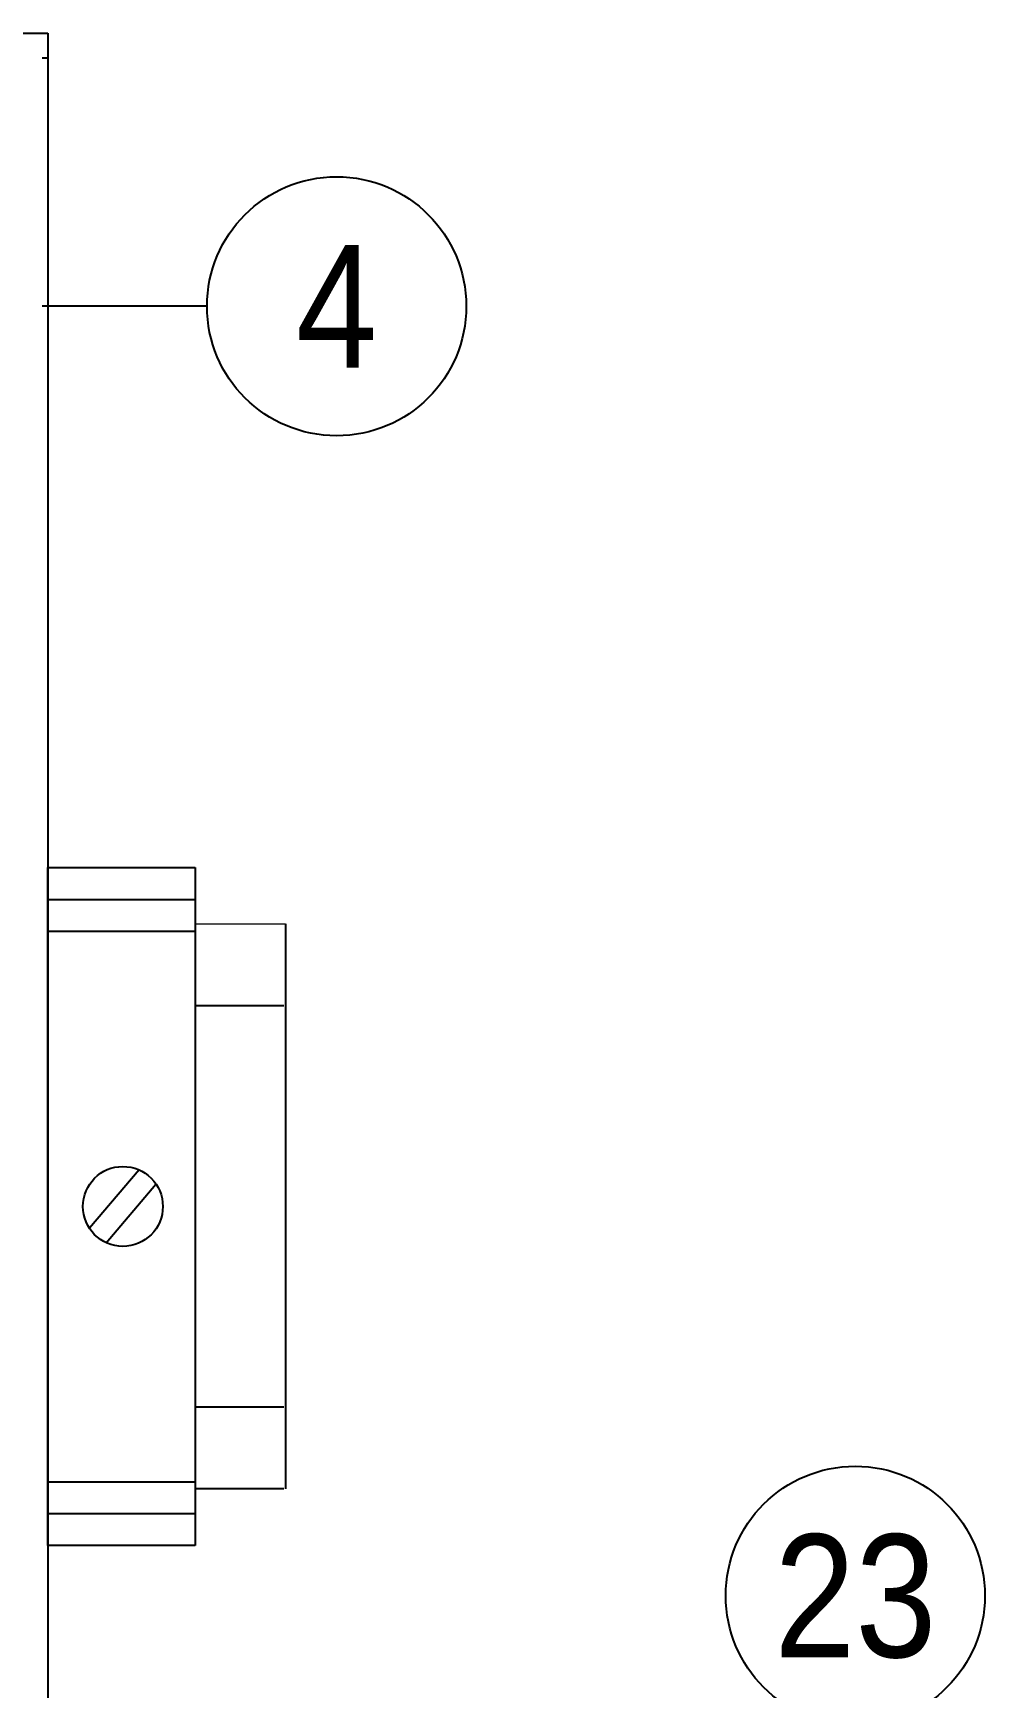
# Model space of a CAD drawing. Header units: inches. Extents: x -38 to 199, y -310 to 64.
# Drawn here: x 46.096 to 48.419, y -55.443 to -51.401 of the extents above; entities that cross this region are included whole.
import ezdxf
from ezdxf.enums import TextEntityAlignment as Align

# ---------------------------------------------------------------- set-up
doc = ezdxf.new("R2010")
doc.units = ezdxf.units.IN
doc.header["$MEASUREMENT"] = 0
doc.layers.add('DETAIL$', color=5, linetype='Continuous')
doc.styles.get("Standard").update_dxf_attribs({"font": 'arial.ttf'})

# ---------------------------------------------------------------- blocks, each defined once
blk = doc.blocks.new('A$C595E315F')
at = {"color": 8}
for p, q in [((-0.5787, -0.36), (-0.5787, 0)), ((-0.5787, 0), (1.0769, 0)), ((1.0769, 0), (1.0769, -0.36)), ((1.0769, -0.36), (-0.5787, -0.36))]:
    blk.add_line(p, q, dxfattribs=at)
for p, q in [((-0.501, -0.36), (-0.501, 0)), ((-0.4233, -0.36), (-0.4233, 0)), ((0.9215, -0.36), (0.9215, 0)), ((0.9992, -0.36), (0.9992, 0))]:
    blk.add_line(p, q)
blk.add_circle((0.2491, -0.1767), 0.0976, dxfattribs=at)
at = {"layer": 'DETAIL$', "color": 8}
for points in [[(0.3377, -0.2178), (0.1943, -0.0959)], [(0.16, -0.1369), (0.3022, -0.2586)]]:
    blk.add_lwpolyline(points, dxfattribs=at)

msp = doc.modelspace()

# ---------------------------------------------------------------- linework, layer by layer
at = {"linetype": 'ByBlock', "lineweight": -2}
for p, q in [((45.78468, -51.40058), (46.13138, -51.40058)), ((46.13138, -51.40058), (46.13138, -51.46108)), ((46.11751, -51.46108), (46.13138, -51.46108)), ((46.13138, -51.46108), (46.13138, -57.07215))]:
    msp.add_line(p, q, dxfattribs=at)
for p, q in [((46.52014, -52.06785), (46.11751, -52.06785)), ((46.71156, -53.57661), (46.71156, -54.95661)), ((46.70754, -53.77661), (46.49141, -53.77661)), ((46.70754, -54.75661), (46.49141, -54.75661)), ((46.70754, -54.95661), (46.49141, -54.95661))]:
    msp.add_line(p, q)
at = {"color": 7, "lineweight": 0}
for p, q in [((46.49141, -53.57661), (46.71156, -53.57661)), ((46.70754, -54.95661), (46.49141, -54.95661))]:
    msp.add_line(p, q, dxfattribs=at)
for centre in [(46.83655, -52.06785), (48.10299, -55.21749)]:
    msp.add_circle(centre, 0.31641)

# ---------------------------------------------------------------- block references
at = {"rotation": 270}
msp.add_blockref('A$C595E315F', (46.49141, -54.0175), dxfattribs=at)

# ---------------------------------------------------------------- texts
at = {"width": 0.85}
for s, p in [('4', (46.83655, -52.06785)), ('23', (48.10299, -55.21749))]:
    msp.add_text(s, height=0.3, dxfattribs=at).set_placement(p, align=Align.MIDDLE)

doc.saveas('drawing.dxf')
